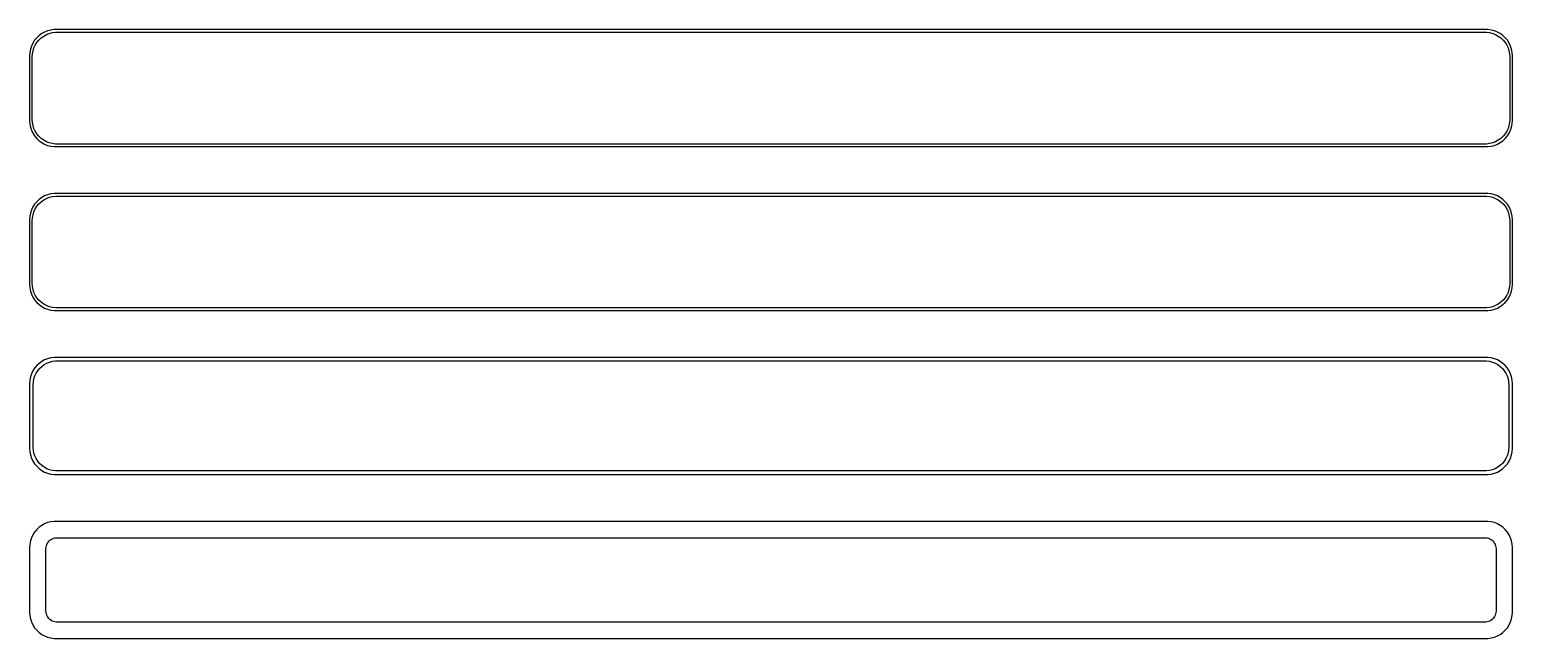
# Model space of a CAD drawing. Header units: metres. Extents: x -142 to 142, y 115 to 232.
import ezdxf

# ---------------------------------------------------------------- set-up
doc = ezdxf.new("R2010")
doc.units = ezdxf.units.M

msp = doc.modelspace()

# ---------------------------------------------------------------- linework, layer by layer
for p, q in [((-140.179, 230.972), (-140.687, 230.603)), ((-139.629, 231.274), (-140.179, 230.972)), ((-139.045, 231.505), (-139.629, 231.274)), ((-139.272, 230.798), (-138.718, 231.018)), ((-138.437, 231.661), (-139.045, 231.505)), ((-138.718, 231.018), (-138.14, 231.166)), ((-137.814, 231.74), (-138.437, 231.661)), ((-138.14, 231.166), (-137.548, 231.241)), ((137.814, 231.74), (-137.814, 231.74)), ((-137.548, 231.241), (137.548, 231.241)), ((137.548, 231.241), (138.14, 231.166)), ((138.437, 231.661), (137.814, 231.74)), ((138.14, 231.166), (138.718, 231.018)), ((139.045, 231.505), (138.437, 231.661)), ((138.718, 231.018), (139.272, 230.798)), ((139.629, 231.274), (139.045, 231.505)), ((140.179, 230.972), (139.629, 231.274)), ((140.687, 230.603), (140.179, 230.972)), ((-142.149, 228.591), (-142.343, 227.993)), ((-141.882, 229.159), (-142.149, 228.591)), ((-141.545, 229.689), (-141.882, 229.159)), ((-141.851, 227.681), (-141.666, 228.249)), ((-141.666, 228.249), (-141.412, 228.788)), ((-141.145, 230.173), (-141.545, 229.689)), ((-141.412, 228.788), (-141.093, 229.292)), ((-140.687, 230.603), (-141.145, 230.173)), ((-141.093, 229.292), (-140.713, 229.752)), ((-140.713, 229.752), (-140.278, 230.16)), ((-140.278, 230.16), (-139.795, 230.511)), ((-139.795, 230.511), (-139.272, 230.798)), ((139.272, 230.798), (139.795, 230.511)), ((139.795, 230.511), (140.278, 230.16)), ((140.278, 230.16), (140.713, 229.752)), ((141.145, 230.173), (140.687, 230.603)), ((140.713, 229.752), (141.093, 229.292)), ((141.093, 229.292), (141.412, 228.788)), ((141.545, 229.689), (141.145, 230.173)), ((141.412, 228.788), (141.666, 228.249)), ((141.882, 229.159), (141.545, 229.689)), ((141.666, 228.249), (141.851, 227.681)), ((142.149, 228.591), (141.882, 229.159)), ((142.343, 227.993), (142.149, 228.591)), ((-142.461, 227.377), (-142.5, 226.75)), ((-142.5, 226.75), (-142.5, 214.25)), ((-142.343, 227.993), (-142.461, 227.377)), ((-142, 226.5), (-141.963, 227.095)), ((-142, 214.5), (-142, 226.5)), ((-141.963, 227.095), (-141.851, 227.681)), ((141.851, 227.681), (141.963, 227.095)), ((141.963, 227.095), (142, 226.5)), ((142, 226.5), (142, 214.5)), ((142.461, 227.377), (142.343, 227.993)), ((142.5, 226.75), (142.461, 227.377)), ((142.5, 214.25), (142.5, 226.75)), ((-142.5, 214.25), (-142.461, 213.623)), ((-141.963, 213.905), (-142, 214.5)), ((-141.851, 213.319), (-141.963, 213.905)), ((141.963, 213.905), (141.851, 213.319)), ((142, 214.5), (141.963, 213.905)), ((142.461, 213.623), (142.5, 214.25)), ((-142.461, 213.623), (-142.343, 213.007)), ((-142.343, 213.007), (-142.149, 212.409)), ((-142.149, 212.409), (-141.882, 211.841)), ((-141.882, 211.841), (-141.545, 211.311)), ((-141.666, 212.751), (-141.851, 213.319)), ((-141.412, 212.212), (-141.666, 212.751)), ((-141.545, 211.311), (-141.145, 210.827)), ((-141.093, 211.708), (-141.412, 212.212)), ((-140.713, 211.248), (-141.093, 211.708)), ((-140.278, 210.84), (-140.713, 211.248)), ((140.713, 211.248), (140.278, 210.84)), ((141.093, 211.708), (140.713, 211.248)), ((141.412, 212.212), (141.093, 211.708)), ((141.145, 210.827), (141.545, 211.311)), ((141.666, 212.751), (141.412, 212.212)), ((141.545, 211.311), (141.882, 211.841)), ((141.851, 213.319), (141.666, 212.751)), ((141.882, 211.841), (142.149, 212.409)), ((142.149, 212.409), (142.343, 213.007)), ((142.343, 213.007), (142.461, 213.623)), ((-141.145, 210.827), (-140.687, 210.397)), ((-140.687, 210.397), (-140.179, 210.028)), ((-139.795, 210.489), (-140.278, 210.84)), ((-140.179, 210.028), (-139.629, 209.726)), ((-139.272, 210.202), (-139.795, 210.489)), ((-139.629, 209.726), (-139.045, 209.495)), ((-138.718, 209.982), (-139.272, 210.202)), ((-139.045, 209.495), (-138.437, 209.339)), ((-138.14, 209.834), (-138.718, 209.982)), ((-138.437, 209.339), (-137.814, 209.26)), ((-137.548, 209.759), (-138.14, 209.834)), ((-137.814, 209.26), (137.814, 209.26)), ((137.548, 209.759), (-137.548, 209.759)), ((138.14, 209.834), (137.548, 209.759)), ((137.814, 209.26), (138.437, 209.339)), ((138.718, 209.982), (138.14, 209.834)), ((138.437, 209.339), (139.045, 209.495)), ((139.272, 210.202), (138.718, 209.982)), ((139.045, 209.495), (139.629, 209.726)), ((139.795, 210.489), (139.272, 210.202)), ((139.629, 209.726), (140.179, 210.028)), ((140.278, 210.84), (139.795, 210.489)), ((140.179, 210.028), (140.687, 210.397)), ((140.687, 210.397), (141.145, 210.827)), ((-139.629, 199.774), (-140.179, 199.472)), ((-139.045, 200.005), (-139.629, 199.774)), ((-139.272, 199.298), (-138.718, 199.518)), ((-138.437, 200.161), (-139.045, 200.005)), ((-138.718, 199.518), (-138.14, 199.666)), ((-137.814, 200.24), (-138.437, 200.161)), ((-138.14, 199.666), (-137.548, 199.741)), ((137.814, 200.24), (-137.814, 200.24)), ((-137.548, 199.741), (137.548, 199.741)), ((137.548, 199.741), (138.14, 199.666)), ((138.437, 200.161), (137.814, 200.24)), ((138.14, 199.666), (138.718, 199.518)), ((139.045, 200.005), (138.437, 200.161)), ((138.718, 199.518), (139.272, 199.298)), ((139.629, 199.774), (139.045, 200.005)), ((140.179, 199.472), (139.629, 199.774)), ((-142.149, 197.091), (-142.343, 196.493)), ((-141.882, 197.659), (-142.149, 197.091)), ((-141.545, 198.189), (-141.882, 197.659)), ((-141.851, 196.181), (-141.666, 196.749)), ((-141.666, 196.749), (-141.412, 197.288)), ((-141.145, 198.673), (-141.545, 198.189)), ((-141.412, 197.288), (-141.093, 197.792)), ((-140.687, 199.103), (-141.145, 198.673)), ((-141.093, 197.792), (-140.713, 198.252)), ((-140.713, 198.252), (-140.278, 198.66)), ((-140.179, 199.472), (-140.687, 199.103)), ((-140.278, 198.66), (-139.795, 199.011)), ((-139.795, 199.011), (-139.272, 199.298)), ((139.272, 199.298), (139.795, 199.011)), ((139.795, 199.011), (140.278, 198.66)), ((140.687, 199.103), (140.179, 199.472)), ((140.278, 198.66), (140.713, 198.252)), ((141.145, 198.673), (140.687, 199.103)), ((140.713, 198.252), (141.093, 197.792)), ((141.093, 197.792), (141.412, 197.288)), ((141.545, 198.189), (141.145, 198.673)), ((141.412, 197.288), (141.666, 196.749)), ((141.882, 197.659), (141.545, 198.189)), ((141.666, 196.749), (141.851, 196.181)), ((142.149, 197.091), (141.882, 197.659)), ((142.343, 196.493), (142.149, 197.091)), ((-142.461, 195.877), (-142.5, 195.25)), ((-142.5, 195.25), (-142.5, 182.75)), ((-142.343, 196.493), (-142.461, 195.877)), ((-142, 195), (-141.963, 195.595)), ((-142, 183), (-142, 195)), ((-141.963, 195.595), (-141.851, 196.181)), ((141.851, 196.181), (141.963, 195.595)), ((141.963, 195.595), (142, 195)), ((142, 195), (142, 183)), ((142.461, 195.877), (142.343, 196.493)), ((142.5, 195.25), (142.461, 195.877)), ((142.5, 182.75), (142.5, 195.25)), ((-142.5, 182.75), (-142.461, 182.123)), ((-141.963, 182.405), (-142, 183)), ((-141.851, 181.819), (-141.963, 182.405)), ((141.963, 182.405), (141.851, 181.819)), ((142, 183), (141.963, 182.405)), ((142.461, 182.123), (142.5, 182.75)), ((-142.461, 182.123), (-142.343, 181.507)), ((-142.343, 181.507), (-142.149, 180.909)), ((-142.149, 180.909), (-141.882, 180.341)), ((-141.882, 180.341), (-141.545, 179.811)), ((-141.666, 181.251), (-141.851, 181.819)), ((-141.412, 180.712), (-141.666, 181.251)), ((-141.545, 179.811), (-141.145, 179.327)), ((-141.093, 180.208), (-141.412, 180.712)), ((-140.713, 179.748), (-141.093, 180.208)), ((-140.278, 179.34), (-140.713, 179.748)), ((140.713, 179.748), (140.278, 179.34)), ((141.093, 180.208), (140.713, 179.748)), ((141.412, 180.712), (141.093, 180.208)), ((141.145, 179.327), (141.545, 179.811)), ((141.666, 181.251), (141.412, 180.712)), ((141.545, 179.811), (141.882, 180.341)), ((141.851, 181.819), (141.666, 181.251)), ((141.882, 180.341), (142.149, 180.909)), ((142.149, 180.909), (142.343, 181.507)), ((142.343, 181.507), (142.461, 182.123)), ((-141.145, 179.327), (-140.687, 178.897)), ((-140.687, 178.897), (-140.179, 178.528)), ((-139.795, 178.989), (-140.278, 179.34)), ((-140.179, 178.528), (-139.629, 178.226)), ((-139.272, 178.702), (-139.795, 178.989)), ((-139.629, 178.226), (-139.045, 177.995)), ((-138.718, 178.482), (-139.272, 178.702)), ((-139.045, 177.995), (-138.437, 177.839)), ((-138.14, 178.334), (-138.718, 178.482)), ((-138.437, 177.839), (-137.814, 177.76)), ((-137.548, 178.259), (-138.14, 178.334)), ((-137.814, 177.76), (137.814, 177.76)), ((137.548, 178.259), (-137.548, 178.259)), ((138.14, 178.334), (137.548, 178.259)), ((137.814, 177.76), (138.437, 177.839)), ((138.718, 178.482), (138.14, 178.334)), ((138.437, 177.839), (139.045, 177.995)), ((139.272, 178.702), (138.718, 178.482)), ((139.045, 177.995), (139.629, 178.226)), ((139.795, 178.989), (139.272, 178.702)), ((139.629, 178.226), (140.179, 178.528)), ((140.278, 179.34), (139.795, 178.989)), ((140.179, 178.528), (140.687, 178.897)), ((140.687, 178.897), (141.145, 179.327)), ((-139.629, 168.274), (-140.179, 167.972)), ((-139.045, 168.505), (-139.629, 168.274)), ((-138.437, 168.661), (-139.045, 168.505)), ((-137.814, 168.74), (-138.437, 168.661)), ((137.814, 168.74), (-137.814, 168.74)), ((138.437, 168.661), (137.814, 168.74)), ((139.045, 168.505), (138.437, 168.661)), ((139.629, 168.274), (139.045, 168.505)), ((140.179, 167.972), (139.629, 168.274)), ((-142.149, 165.591), (-142.343, 164.993)), ((-141.882, 166.159), (-142.149, 165.591)), ((-141.545, 166.689), (-141.882, 166.159)), ((-141.145, 167.173), (-141.545, 166.689)), ((-141.507, 165.185), (-141.262, 165.706)), ((-141.262, 165.706), (-140.954, 166.191)), ((-140.687, 167.603), (-141.145, 167.173)), ((-140.954, 166.191), (-140.588, 166.634)), ((-140.179, 167.972), (-140.687, 167.603)), ((-140.588, 166.634), (-140.168, 167.028)), ((-140.168, 167.028), (-139.703, 167.366)), ((-139.703, 167.366), (-139.199, 167.643)), ((-139.199, 167.643), (-138.665, 167.854)), ((-138.665, 167.854), (-138.108, 167.997)), ((-138.108, 167.997), (-137.537, 168.069)), ((-137.537, 168.069), (137.537, 168.069)), ((137.537, 168.069), (138.108, 167.997)), ((138.108, 167.997), (138.665, 167.854)), ((138.665, 167.854), (139.199, 167.643)), ((139.199, 167.643), (139.703, 167.366)), ((139.703, 167.366), (140.168, 167.028)), ((140.168, 167.028), (140.588, 166.634)), ((140.687, 167.603), (140.179, 167.972)), ((140.588, 166.634), (140.954, 166.191)), ((141.145, 167.173), (140.687, 167.603)), ((140.954, 166.191), (141.262, 165.706)), ((141.545, 166.689), (141.145, 167.173)), ((141.262, 165.706), (141.507, 165.185)), ((141.882, 166.159), (141.545, 166.689)), ((142.149, 165.591), (141.882, 166.159)), ((142.343, 164.993), (142.149, 165.591)), ((-142.461, 164.377), (-142.5, 163.75)), ((-142.5, 163.75), (-142.5, 151.25)), ((-142.343, 164.993), (-142.461, 164.377)), ((-141.828, 163.5), (-141.792, 164.074)), ((-141.828, 151.5), (-141.828, 163.5)), ((-141.792, 164.074), (-141.685, 164.639)), ((-141.685, 164.639), (-141.507, 165.185)), ((141.507, 165.185), (141.685, 164.639)), ((141.685, 164.639), (141.792, 164.074)), ((141.792, 164.074), (141.828, 163.5)), ((141.828, 163.5), (141.828, 151.5)), ((142.461, 164.377), (142.343, 164.993)), ((142.5, 163.75), (142.461, 164.377)), ((142.5, 151.25), (142.5, 163.75)), ((-142.5, 151.25), (-142.461, 150.623)), ((-141.792, 150.926), (-141.828, 151.5)), ((141.828, 151.5), (141.792, 150.926)), ((142.461, 150.623), (142.5, 151.25)), ((-142.461, 150.623), (-142.343, 150.007)), ((-142.343, 150.007), (-142.149, 149.409)), ((-142.149, 149.409), (-141.882, 148.841)), ((-141.882, 148.841), (-141.545, 148.311)), ((-141.685, 150.361), (-141.792, 150.926)), ((-141.507, 149.815), (-141.685, 150.361)), ((-141.545, 148.311), (-141.145, 147.827)), ((-141.262, 149.294), (-141.507, 149.815)), ((-140.954, 148.809), (-141.262, 149.294)), ((-140.588, 148.366), (-140.954, 148.809)), ((-140.168, 147.972), (-140.588, 148.366)), ((140.588, 148.366), (140.168, 147.972)), ((140.954, 148.809), (140.588, 148.366)), ((141.262, 149.294), (140.954, 148.809)), ((141.145, 147.827), (141.545, 148.311)), ((141.507, 149.815), (141.262, 149.294)), ((141.685, 150.361), (141.507, 149.815)), ((141.545, 148.311), (141.882, 148.841)), ((141.792, 150.926), (141.685, 150.361)), ((141.882, 148.841), (142.149, 149.409)), ((142.149, 149.409), (142.343, 150.007)), ((142.343, 150.007), (142.461, 150.623)), ((-141.145, 147.827), (-140.687, 147.397)), ((-140.687, 147.397), (-140.179, 147.028)), ((-140.179, 147.028), (-139.629, 146.726)), ((-139.703, 147.634), (-140.168, 147.972)), ((-139.199, 147.357), (-139.703, 147.634)), ((-139.629, 146.726), (-139.045, 146.495)), ((-138.665, 147.146), (-139.199, 147.357)), ((-139.045, 146.495), (-138.437, 146.339)), ((-138.108, 147.003), (-138.665, 147.146)), ((-138.437, 146.339), (-137.814, 146.26)), ((-137.537, 146.931), (-138.108, 147.003)), ((-137.814, 146.26), (137.814, 146.26)), ((137.537, 146.931), (-137.537, 146.931)), ((138.108, 147.003), (137.537, 146.931)), ((137.814, 146.26), (138.437, 146.339)), ((138.665, 147.146), (138.108, 147.003)), ((138.437, 146.339), (139.045, 146.495)), ((139.199, 147.357), (138.665, 147.146)), ((139.045, 146.495), (139.629, 146.726)), ((139.703, 147.634), (139.199, 147.357)), ((139.629, 146.726), (140.179, 147.028)), ((140.168, 147.972), (139.703, 147.634)), ((140.179, 147.028), (140.687, 147.397)), ((140.687, 147.397), (141.145, 147.827)), ((-139.045, 137.005), (-139.629, 136.774)), ((-138.437, 137.161), (-139.045, 137.005)), ((-137.814, 137.24), (-138.437, 137.161)), ((137.814, 137.24), (-137.814, 137.24)), ((138.437, 137.161), (137.814, 137.24)), ((139.045, 137.005), (138.437, 137.161)), ((139.629, 136.774), (139.045, 137.005)), ((-142.149, 134.091), (-142.343, 133.493)), ((-141.882, 134.659), (-142.149, 134.091)), ((-141.545, 135.189), (-141.882, 134.659)), ((-141.145, 135.673), (-141.545, 135.189)), ((-140.687, 136.103), (-141.145, 135.673)), ((-140.179, 136.472), (-140.687, 136.103)), ((-139.629, 136.774), (-140.179, 136.472)), ((-138.148, 133.909), (-137.902, 134.006)), ((-137.902, 134.006), (-137.645, 134.072)), ((-137.645, 134.072), (-137.382, 134.105)), ((-137.382, 134.105), (137.382, 134.105)), ((137.382, 134.105), (137.645, 134.072)), ((137.645, 134.072), (137.902, 134.006)), ((137.902, 134.006), (138.148, 133.909)), ((140.179, 136.472), (139.629, 136.774)), ((140.687, 136.103), (140.179, 136.472)), ((141.145, 135.673), (140.687, 136.103)), ((141.545, 135.189), (141.145, 135.673)), ((141.882, 134.659), (141.545, 135.189)), ((142.149, 134.091), (141.882, 134.659)), ((142.343, 133.493), (142.149, 134.091)), ((-142.461, 132.877), (-142.5, 132.25)), ((-142.5, 132.25), (-142.5, 119.75)), ((-142.343, 133.493), (-142.461, 132.877)), ((-139.36, 132), (-139.343, 132.264)), ((-139.36, 120), (-139.36, 132)), ((-139.343, 132.264), (-139.293, 132.525)), ((-139.293, 132.525), (-139.211, 132.777)), ((-139.211, 132.777), (-139.099, 133.016)), ((-139.099, 133.016), (-138.957, 133.24)), ((-138.957, 133.24), (-138.788, 133.444)), ((-138.788, 133.444), (-138.595, 133.625)), ((-138.595, 133.625), (-138.38, 133.781)), ((-138.38, 133.781), (-138.148, 133.909)), ((138.148, 133.909), (138.38, 133.781)), ((138.38, 133.781), (138.595, 133.625)), ((138.595, 133.625), (138.788, 133.444)), ((138.788, 133.444), (138.957, 133.24)), ((138.957, 133.24), (139.099, 133.016)), ((139.099, 133.016), (139.211, 132.777)), ((139.211, 132.777), (139.293, 132.525)), ((139.293, 132.525), (139.343, 132.264)), ((139.343, 132.264), (139.36, 132)), ((139.36, 132), (139.36, 120)), ((142.461, 132.877), (142.343, 133.493)), ((142.5, 132.25), (142.461, 132.877)), ((142.5, 119.75), (142.5, 132.25)), ((-142.5, 119.75), (-142.461, 119.123)), ((-139.343, 119.736), (-139.36, 120)), ((-139.293, 119.475), (-139.343, 119.736)), ((139.343, 119.736), (139.293, 119.475)), ((139.36, 120), (139.343, 119.736)), ((142.461, 119.123), (142.5, 119.75)), ((-142.461, 119.123), (-142.343, 118.507)), ((-142.343, 118.507), (-142.149, 117.909)), ((-142.149, 117.909), (-141.882, 117.341)), ((-141.882, 117.341), (-141.545, 116.811)), ((-139.211, 119.223), (-139.293, 119.475)), ((-139.099, 118.984), (-139.211, 119.223)), ((-138.957, 118.76), (-139.099, 118.984)), ((-138.788, 118.556), (-138.957, 118.76)), ((-138.595, 118.375), (-138.788, 118.556)), ((-138.38, 118.219), (-138.595, 118.375)), ((-138.148, 118.091), (-138.38, 118.219)), ((-137.902, 117.994), (-138.148, 118.091)), ((-137.645, 117.928), (-137.902, 117.994)), ((-137.382, 117.895), (-137.645, 117.928)), ((137.382, 117.895), (-137.382, 117.895)), ((137.645, 117.928), (137.382, 117.895)), ((137.902, 117.994), (137.645, 117.928)), ((138.148, 118.091), (137.902, 117.994)), ((138.38, 118.219), (138.148, 118.091)), ((138.595, 118.375), (138.38, 118.219)), ((138.788, 118.556), (138.595, 118.375)), ((138.957, 118.76), (138.788, 118.556)), ((139.099, 118.984), (138.957, 118.76)), ((139.211, 119.223), (139.099, 118.984)), ((139.293, 119.475), (139.211, 119.223)), ((141.545, 116.811), (141.882, 117.341)), ((141.882, 117.341), (142.149, 117.909)), ((142.149, 117.909), (142.343, 118.507)), ((142.343, 118.507), (142.461, 119.123)), ((-141.545, 116.811), (-141.145, 116.327)), ((-141.145, 116.327), (-140.687, 115.897)), ((-140.687, 115.897), (-140.179, 115.528)), ((-140.179, 115.528), (-139.629, 115.226)), ((-139.629, 115.226), (-139.045, 114.995)), ((-139.045, 114.995), (-138.437, 114.839)), ((-138.437, 114.839), (-137.814, 114.76)), ((-137.814, 114.76), (137.814, 114.76)), ((137.814, 114.76), (138.437, 114.839)), ((138.437, 114.839), (139.045, 114.995)), ((139.045, 114.995), (139.629, 115.226)), ((139.629, 115.226), (140.179, 115.528)), ((140.179, 115.528), (140.687, 115.897)), ((140.687, 115.897), (141.145, 116.327)), ((141.145, 116.327), (141.545, 116.811))]:
    msp.add_line(p, q)

doc.saveas('drawing.dxf')
